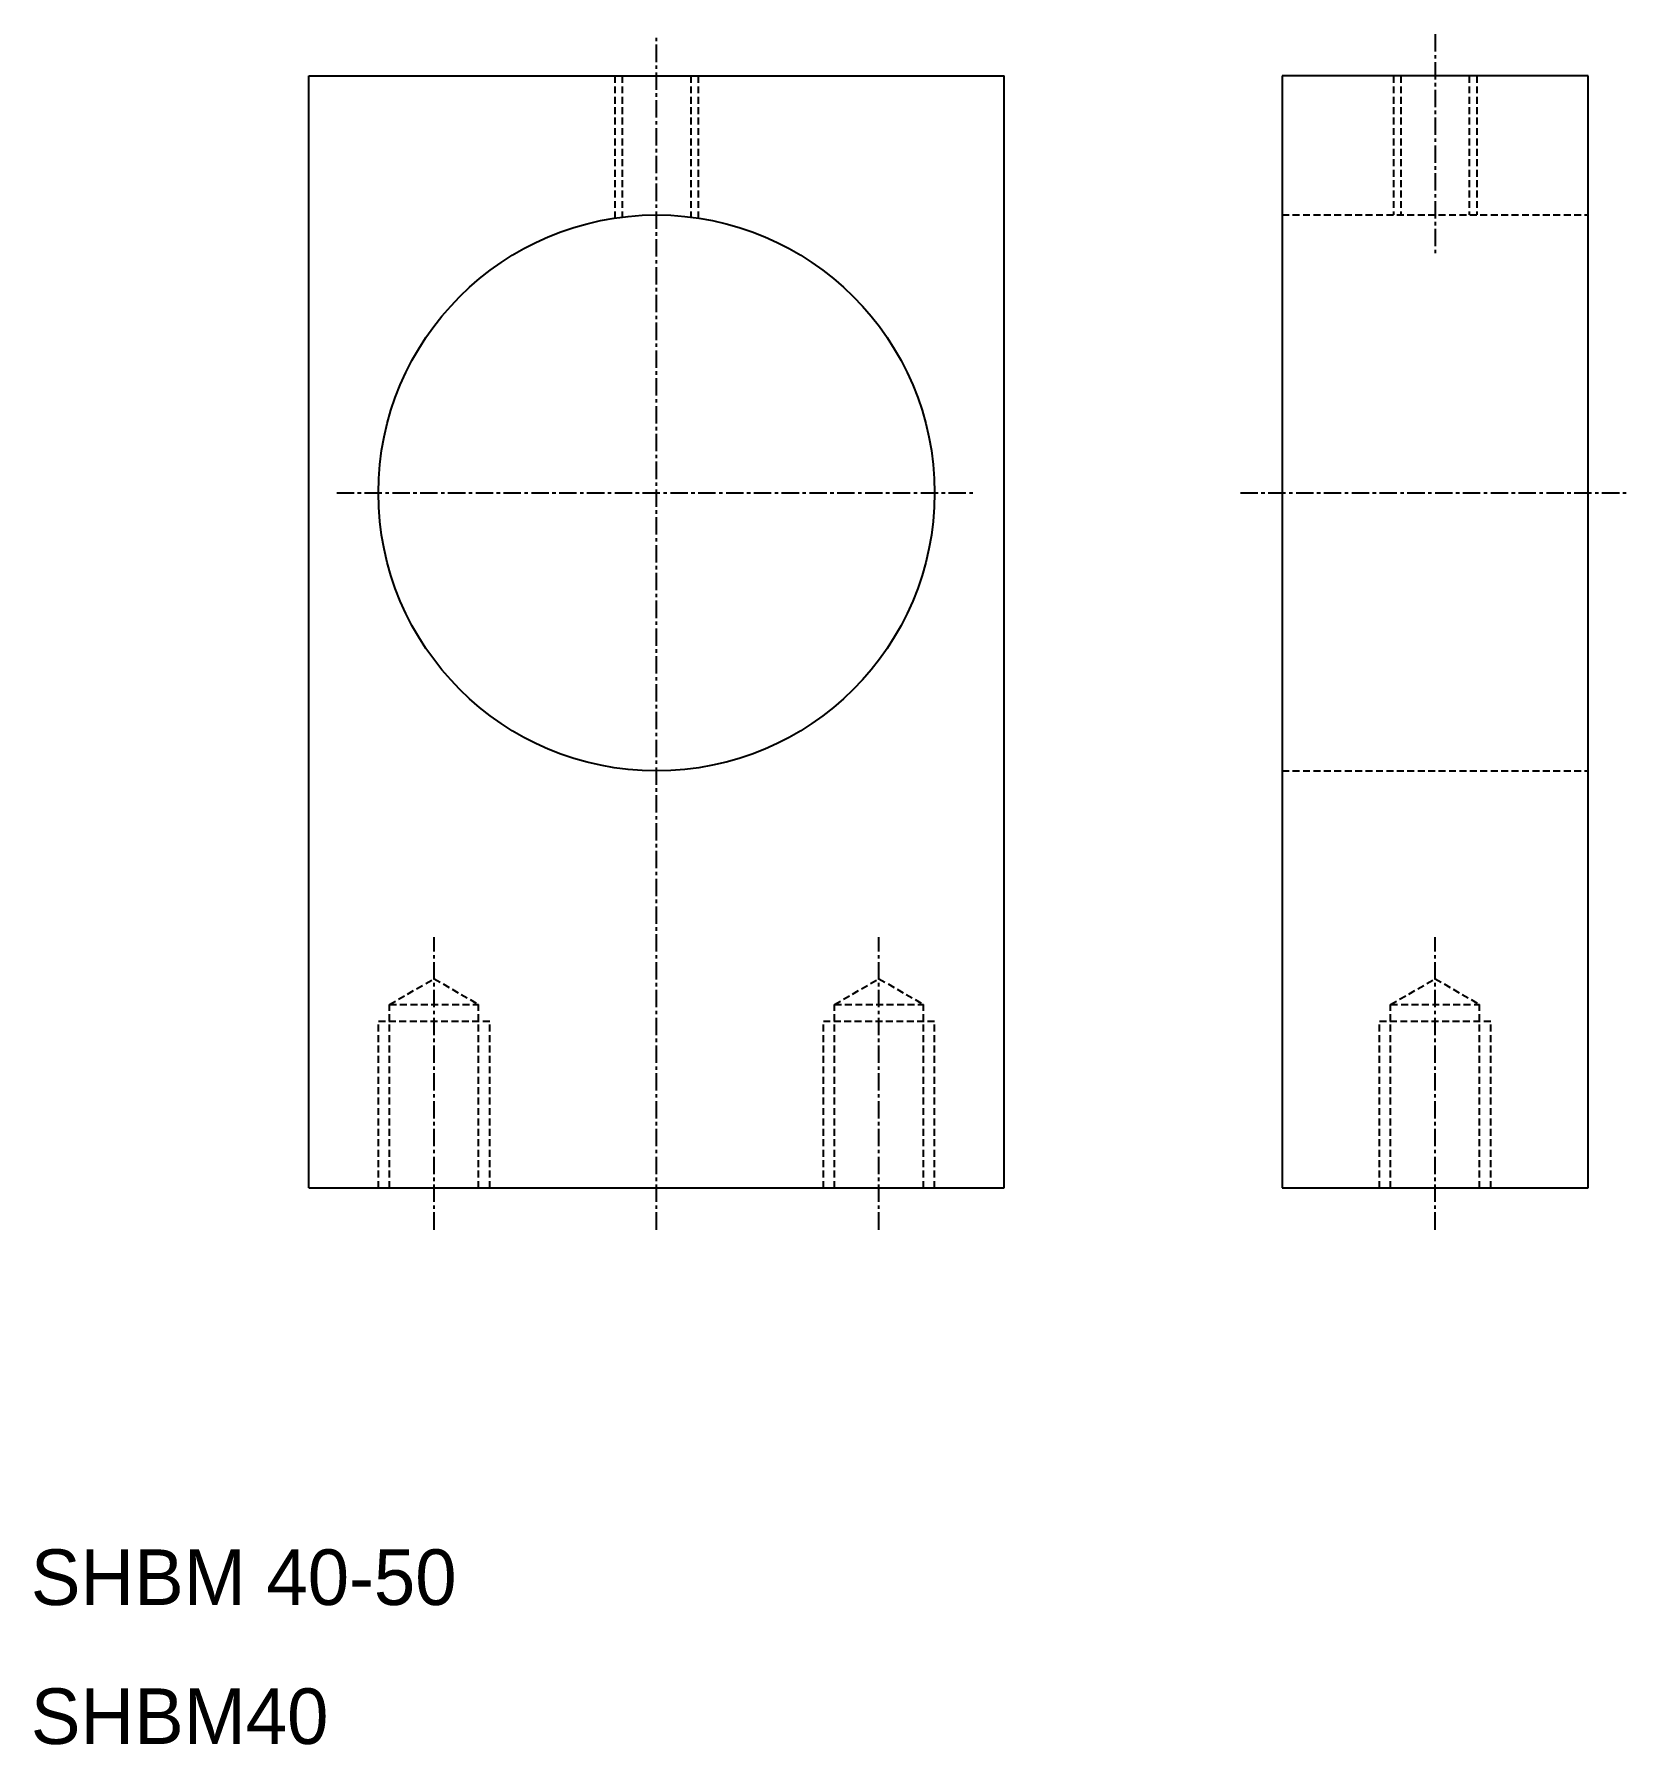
# Model space of a CAD drawing. Extents: x 10 to 125, y 10 to 133.
import ezdxf

# ---------------------------------------------------------------- set-up
doc = ezdxf.new("R2010")
doc.units = 0
doc.linetypes.add('CENTER', pattern=[2, 1.25, -0.25, 0.25, -0.25])
doc.linetypes.add('DASHED', pattern=[0.75, 0.5, -0.25])
doc.layers.get('0').update_dxf_attribs({"linetype": 'CONTINUOUS'})
doc.layers.add('CENTER', color=1, linetype='CENTER')

msp = doc.modelspace()

# ---------------------------------------------------------------- linework, layer by layer
at = {"color": 7, "linetype": 'CONTINUOUS'}
for p, q in [((30, 50), (30, 130)), ((30, 130), (80, 130)), ((80, 50), (80, 130)), ((100, 130), (100, 50)), ((122, 130), (100, 130)), ((122, 50), (122, 130)), ((30, 50), (80, 50)), ((100, 50), (122, 50))]:
    msp.add_line(p, q, dxfattribs=at)
at = {"color": 3, "linetype": 'DASHED'}
for p, q in [((52, 130), (52, 119.77)), ((52.54, 130), (52.54, 119.85)), ((57.46, 130), (57.46, 119.85)), ((58, 130), (58, 119.77)), ((108, 130), (108, 120)), ((108.54, 130), (108.54, 120)), ((113.46, 130), (113.46, 120)), ((114, 130), (114, 120)), ((100, 120), (122, 120)), ((100, 80), (122, 80)), ((35.8, 63.2), (39, 65.05)), ((39, 65.05), (42.2, 63.2)), ((67.8, 63.2), (71, 65.05)), ((71, 65.05), (74.2, 63.2)), ((107.8, 63.2), (111, 65.05)), ((111, 65.05), (114.2, 63.2)), ((35.8, 50), (35.8, 63.2)), ((35.8, 63.2), (42.2, 63.2)), ((42.2, 50), (42.2, 63.2)), ((67.8, 50), (67.8, 63.2)), ((67.8, 63.2), (74.2, 63.2)), ((74.2, 50), (74.2, 63.2)), ((107.8, 50), (107.8, 63.2)), ((107.8, 63.2), (114.2, 63.2)), ((114.2, 50), (114.2, 63.2)), ((35, 50), (35, 62)), ((35, 62), (43, 62)), ((43, 50), (43, 62)), ((67, 50), (67, 62)), ((67, 62), (75, 62)), ((75, 50), (75, 62)), ((107, 50), (107, 62)), ((107, 62), (115, 62)), ((115, 50), (115, 62))]:
    msp.add_line(p, q, dxfattribs=at)
at = {"color": 7, "linetype": 'CONTINUOUS'}
msp.add_circle((55, 100), 20, dxfattribs=at)
at = {"layer": 'CENTER', "color": 1, "linetype": 'CENTER'}
for p, q in [((55, 47), (55, 133)), ((111, 133), (111, 117)), ((32, 100), (78, 100)), ((97, 100), (125, 100)), ((39, 47), (39, 68.05)), ((71, 47), (71, 68.05)), ((111, 47), (111, 68.05))]:
    msp.add_line(p, q, dxfattribs=at)

# ---------------------------------------------------------------- texts
at = {"color": 7, "linetype": 'CONTINUOUS'}
for s, p in [('SHBM 40-50', (10, 20)), ('SHBM40', (10, 10))]:
    msp.add_text(s, height=4, dxfattribs=at).set_placement(p)

doc.saveas('drawing.dxf')
